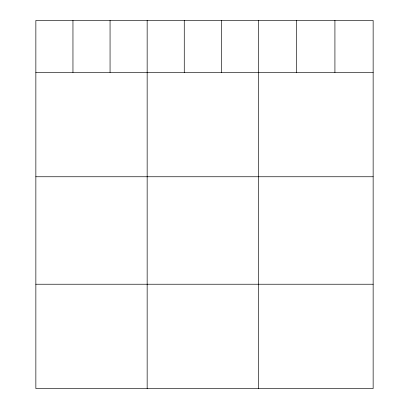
<?xml version="1.0" encoding="UTF-8"?>
<svg xmlns="http://www.w3.org/2000/svg" width="409" height="409" viewBox="0 0 409 409"><rect width="100%" height="100%" fill="white"/><g stroke="black" fill="none" stroke-linecap="round" stroke-linejoin="round"><path stroke-width="0.61" d="M373.146 72.434L373.146 388.55L35.854 388.55L35.854 20.45L373.146 20.45L373.146 72.434L35.854 72.434M35.854 176.754L373.146 176.754M35.854 284.229L373.146 284.229M334.92 20.45L334.92 72.434M296.694 20.45L296.694 72.434M258.468 20.45L258.468 388.55M221.366 20.45L221.366 72.434M184.265 20.45L184.265 72.434M147.158 20.45L147.158 388.55M110.057 20.45L110.057 72.434M72.955 20.45L72.955 72.434"/></g></svg>
